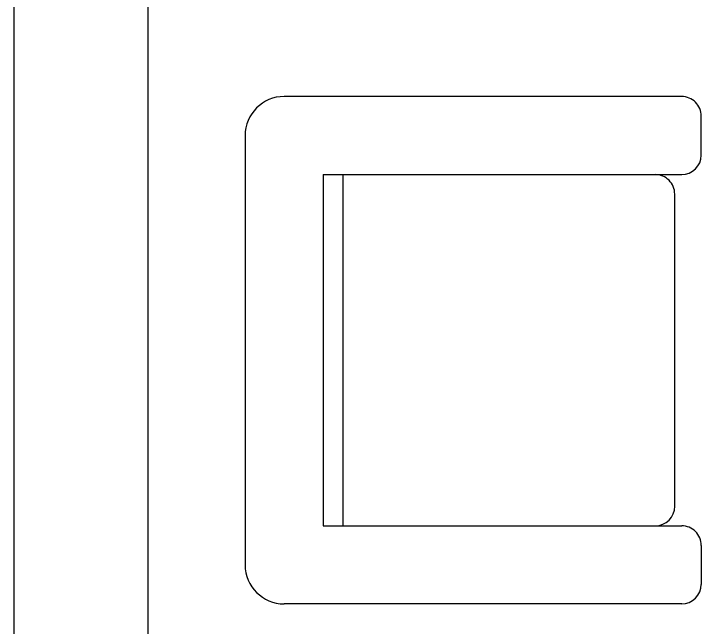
# Model space of a CAD drawing. Header units: inches. Extents: x 482566 to 494966, y -26460 to -22226.
# Drawn here: x 484497.2 to 484543.38, y -23759.8 to -23718.55 of the extents above; entities that cross this region are included whole.
import ezdxf

# ---------------------------------------------------------------- set-up
doc = ezdxf.new("R2010")
doc.units = ezdxf.units.IN
doc.header["$LTSCALE"] = 15
doc.header["$MEASUREMENT"] = 0
doc.layers.add('furniture', color=4, linetype='Continuous')
doc.layers.add('I-WALL-IN', color=3, linetype='Continuous')

# ---------------------------------------------------------------- blocks, each defined once
blk = doc.blocks.new('CH_13')
for p, q in [((275, 0), (-275, 0)), ((-325, -558.94), (-325, -50)), ((325, -558.94), (325, -50)), ((-225, -100), (-225, -558.94)), ((225, -100), (-225, -100)), ((225, -100), (225, -558.94)), ((225, -125), (-225, -125)), ((-200, -550), (200, -550)), ((-250, -583.94), (-300, -583.94)), ((250, -583.94), (300, -583.94))]:
    blk.add_line(p, q)
for centre, radius, start, end in [((-275, -50), 50, 90, 180), ((275, -50), 50, 0, 90), ((-200, -525), 25, 180, 270), ((200, -525), 25, 270, 0), ((-300, -558.94), 25, 180, 270), ((-250, -558.94), 25, 270, 0), ((250, -558.94), 25, 180, 270), ((300, -558.94), 25, 270, 0)]:
    blk.add_arc(centre, radius, start, end)

msp = doc.modelspace()

# ---------------------------------------------------------------- linework, layer by layer
at = {"layer": 'I-WALL-IN'}
for p, q in [((484497.2, -23671.721, 6.93), (484497.2, -25280.471, 6.93)), ((484506.2, -23680.721, 6.93), (484506.2, -23938.571, 6.93))]:
    msp.add_line(p, q, dxfattribs=at)

# ---------------------------------------------------------------- block references
at = {"layer": 'furniture', "extrusion": (0, 0, -1), "xscale": -0.05247266525166202, "yscale": 0.05247266525166202, "zscale": -0.05247266525166202, "rotation": 270}
msp.add_blockref('CH_13', (-484512.742, -23741.171, -21.555), dxfattribs=at)

doc.saveas('drawing.dxf')
